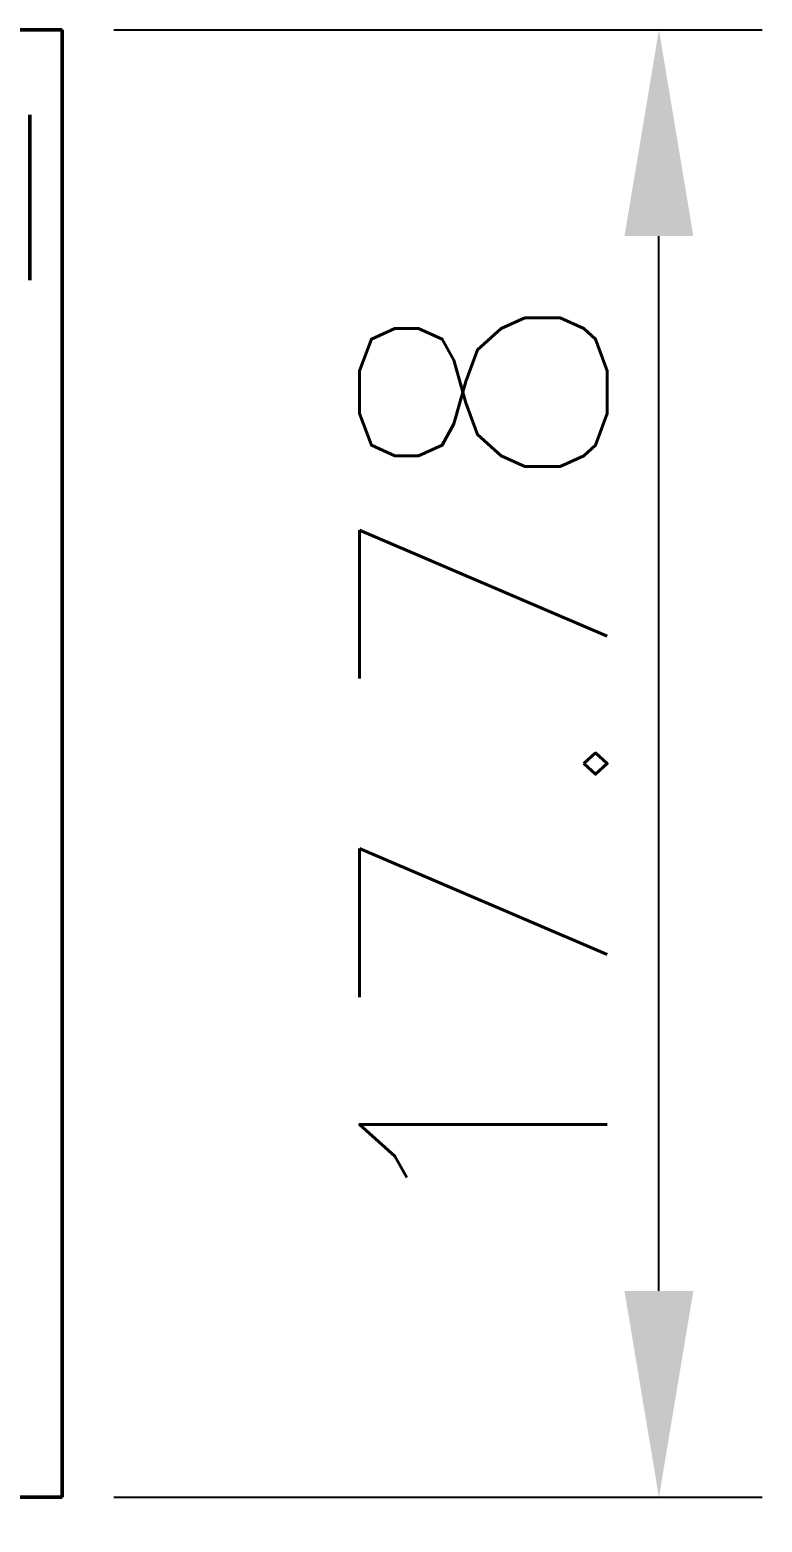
# Model space of a CAD drawing. Header units: millimetres. Extents: x 2926 to 3382, y -265 to 32.
# Drawn here: x 3273.33 to 3282.2, y -98.68 to -80.6 of the extents above; entities that cross this region are included whole.
import ezdxf

# ---------------------------------------------------------------- set-up
doc = ezdxf.new("R2010")
doc.units = ezdxf.units.MM
doc.layers.get('Defpoints').update_dxf_attribs({"lineweight": 15})
doc.layers.add('标注', color=3, linetype='Continuous', lineweight=15)
doc.layers.add('粗线', color=7, linetype='Continuous', lineweight=50)
doc.styles.get("Standard").update_dxf_attribs({"font": 'txt.shx', "bigfont": 'gbcbig.shx'})
doc.dimstyles.new('ISO-25', dxfattribs={"dimtxt": 3, "dimasz": 2.5, "dimexe": 1.25, "dimexo": 0.625, "dimtad": 1, "dimtoh": 1, "dimdsep": 46, "dimtxsty": 'Standard', "dimcen": 2.5, "dimadec": 0, "dimazin": 0, "dimtfac": 1, "dimtmove": 0, "dimatfit": 3, "dimfxl": 0, "dimarcsym": 0})

# ---------------------------------------------------------------- blocks, each defined once
blk = doc.blocks.new('*D123')
at = {"layer": 'Defpoints', "color": 0, "transparency": 16777216}
for p in [(3255.939, -98.375), (3273.719, -98.375), (3273.719, -109.403)]:
    blk.add_point(p, dxfattribs=at)
at = {"layer": '标注', "color": 0, "lineweight": -2, "transparency": 16777216}
for p, q in [((3255.939, -99), (3255.939, -110.653)), ((3273.719, -99), (3273.719, -110.653)), ((3258.439, -109.403), (3271.219, -109.403))]:
    blk.add_line(p, q, dxfattribs=at)
at = {"layer": '标注', "color": 0, "transparency": 16777216}
for points in [[(3258.439, -108.987), (3258.439, -109.82), (3255.939, -109.403)], [(3271.219, -108.987), (3271.219, -109.82), (3273.719, -109.403)]]:
    blk.add_solid(points, dxfattribs=at)
at = {"layer": '标注', "color": 0, "transparency": 16777216, "insert": (3264.829, -107.278), "char_height": 3, "attachment_point": 5}
blk.add_mtext('17.78', dxfattribs=at)
blk = doc.blocks.new('*D124')
at = {"layer": 'Defpoints', "color": 0, "transparency": 16777216}
for p in [(3273.719, -80.595), (3280.946, -80.595), (3273.719, -98.375)]:
    blk.add_point(p, dxfattribs=at)
at = {"layer": '标注', "color": 0, "lineweight": -2, "transparency": 16777216}
for p, q in [((3274.344, -80.595), (3282.196, -80.595)), ((3280.946, -95.875), (3280.946, -83.095)), ((3274.344, -98.375), (3282.196, -98.375))]:
    blk.add_line(p, q, dxfattribs=at)
at = {"layer": '标注', "color": 0, "transparency": 16777216}
for points in [[(3280.529, -83.095), (3281.363, -83.095), (3280.946, -80.595)], [(3280.529, -95.875), (3281.363, -95.875), (3280.946, -98.375)]]:
    blk.add_solid(points, dxfattribs=at)
at = {"layer": '标注', "color": 0, "transparency": 16777216, "insert": (3278.821, -89.485), "char_height": 3, "attachment_point": 5, "rotation": 90}
blk.add_mtext('17.78', dxfattribs=at)

msp = doc.modelspace()

# ---------------------------------------------------------------- linework, layer by layer
at = {"layer": '粗线'}
for p, q in [((3271.679, -80.595), (3273.719, -80.595)), ((3273.719, -80.595), (3273.719, -98.375)), ((3273.328, -81.627), (3273.328, -83.627)), ((3271.679, -98.375), (3273.719, -98.375))]:
    msp.add_line(p, q, dxfattribs=at)

# ---------------------------------------------------------------- dimensions: what is measured, and where the dimension line sits
at = {"layer": '标注'}
dim = msp.add_linear_dim(base=(3280.946, -80.595), p1=(3273.719, -98.375), p2=(3273.719, -80.595), angle=90, dimstyle='ISO-25', dxfattribs=at)
dim.commit()
dim.dimension.update_dxf_attribs({"geometry": '*D124', "text_midpoint": (3278.821, -89.485)})
dim = msp.add_linear_dim(base=(3273.719, -109.403), p1=(3255.939, -98.375), p2=(3273.719, -98.375), dimstyle='ISO-25', dxfattribs=at)
dim.commit()
dim.dimension.update_dxf_attribs({"geometry": '*D123', "text_midpoint": (3264.829, -107.278)})

doc.saveas('drawing.dxf')
